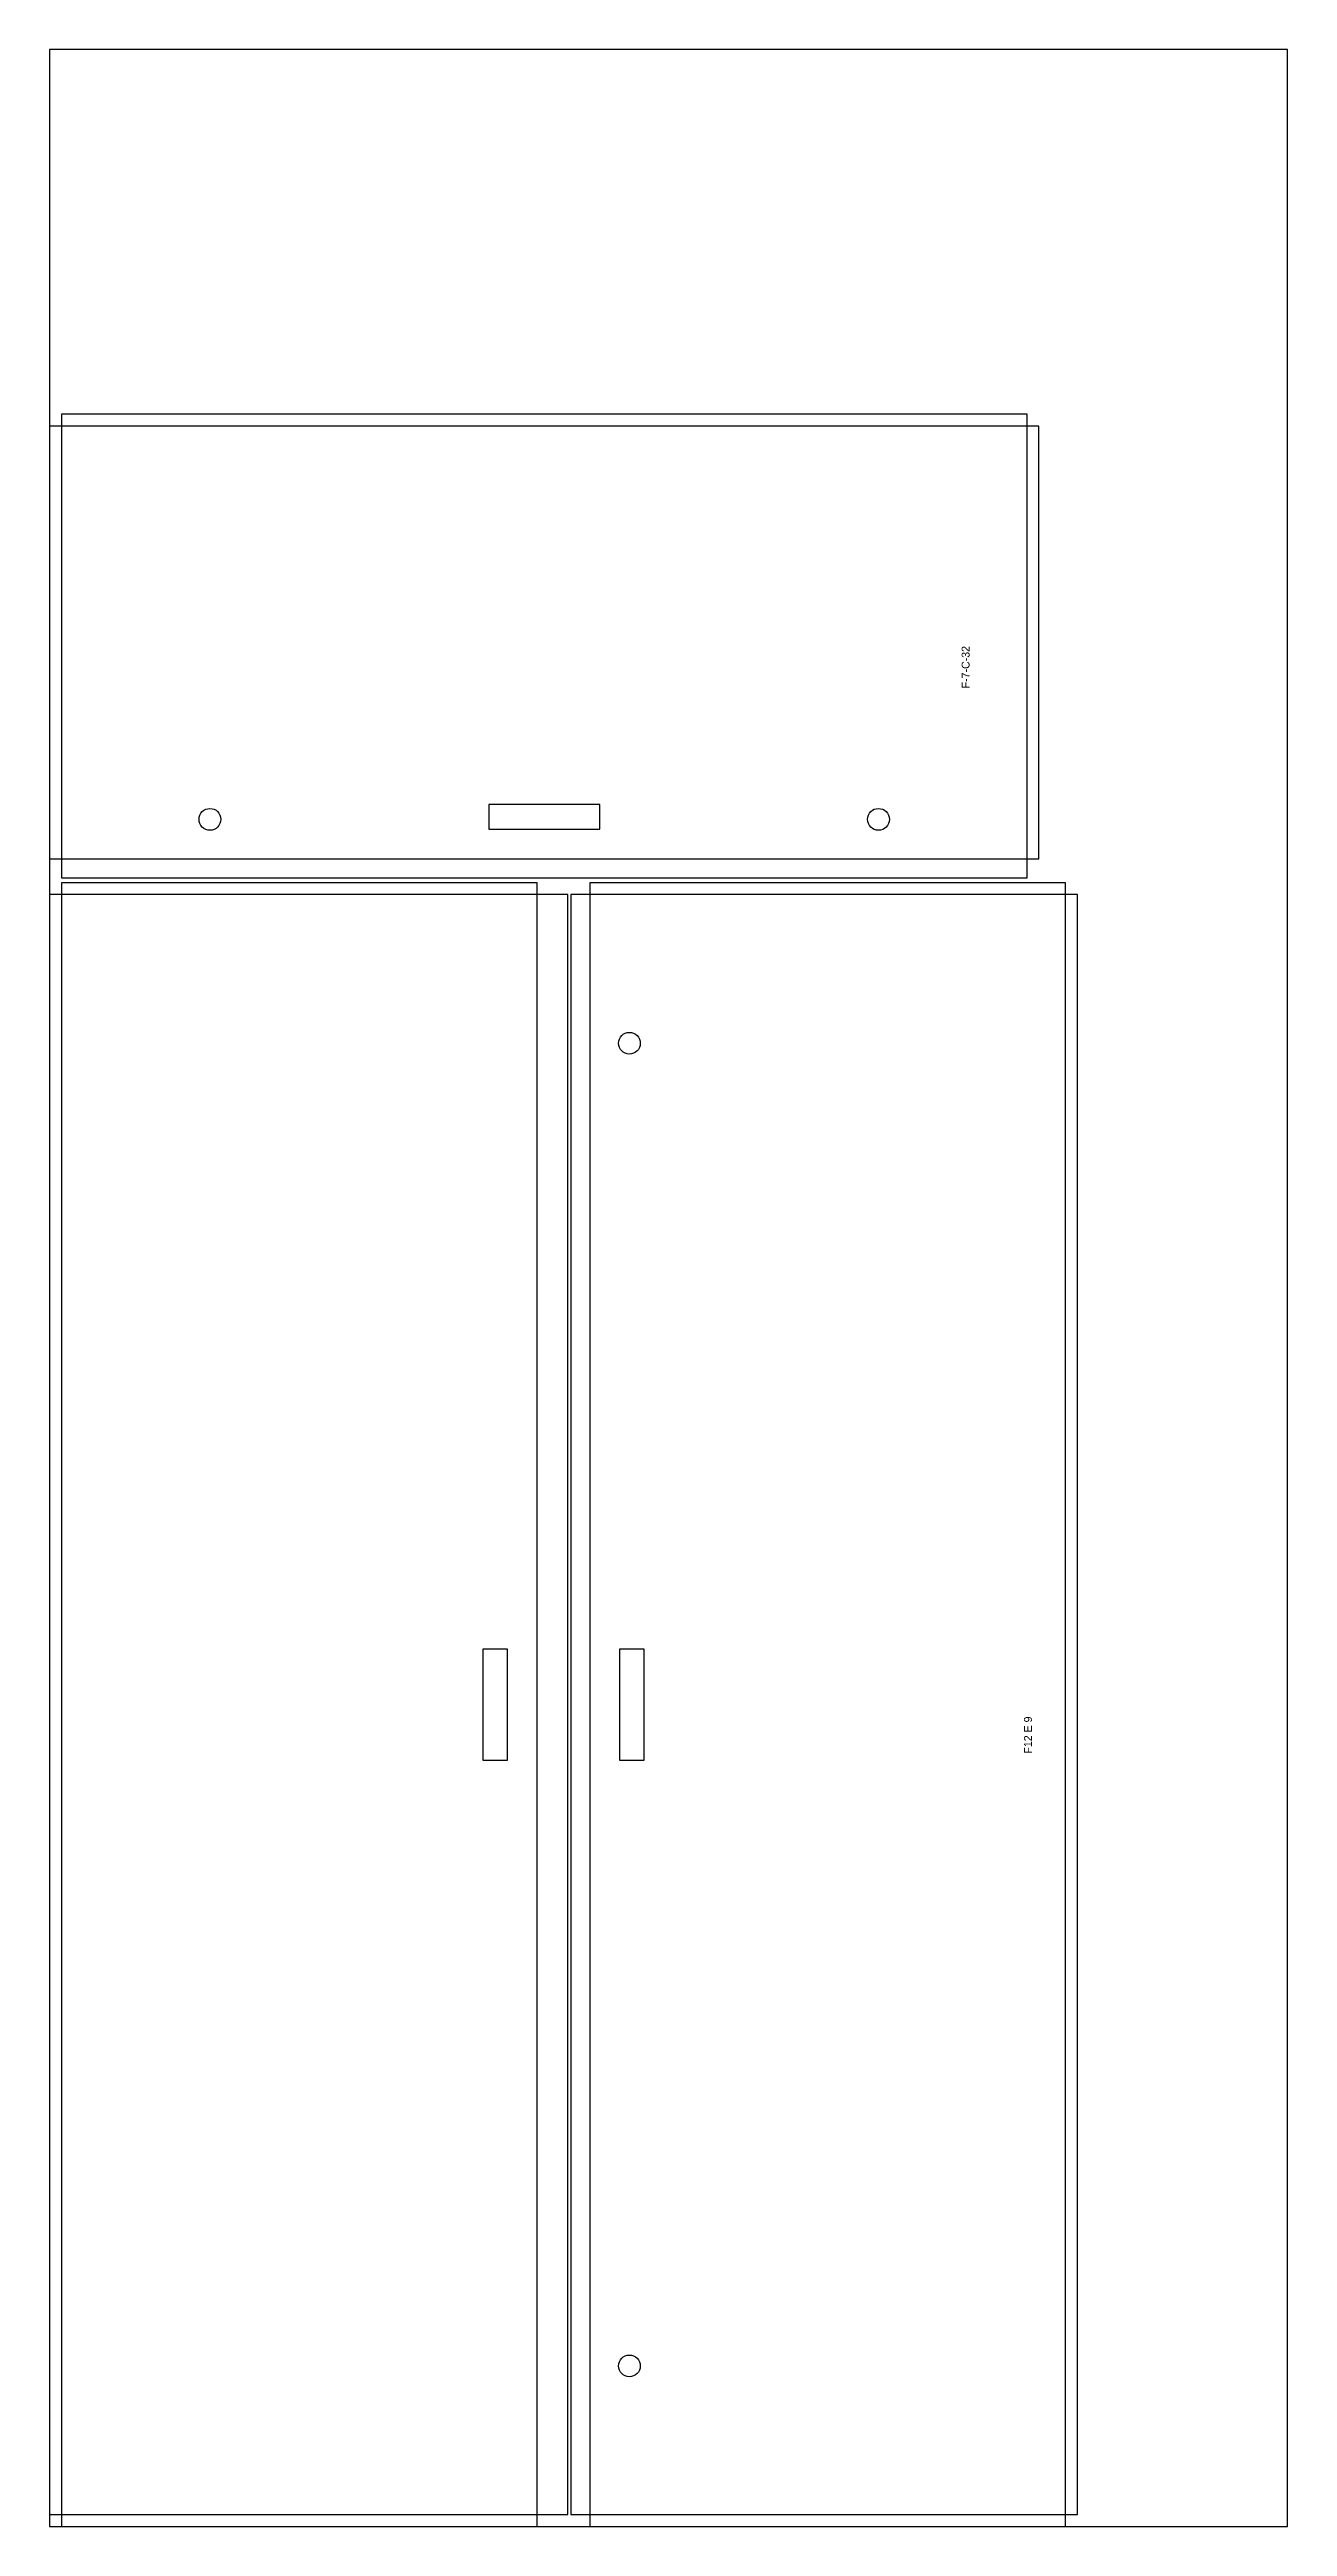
# Model space of a CAD drawing. Header units: metres. Extents: x 0 to 1250, y 0 to 2500.
import ezdxf
from ezdxf.enums import TextEntityAlignment as Align

# ---------------------------------------------------------------- set-up
doc = ezdxf.new("R2010")
doc.units = ezdxf.units.M
for name, color, linetype in [('BIN', 2, 'Continuous'), ('CUT', 4, 'Continuous'), ('DIMENSIONS', 1, 'Continuous')]:
    doc.layers.add(name, color=color, linetype=linetype)

msp = doc.modelspace()

# ---------------------------------------------------------------- linework, layer by layer
at = {"layer": 'BIN'}
msp.add_lwpolyline([(0, 0), (1250, 0), (1250, 2500), (0, 2500), (0, 0)], dxfattribs=at)
at = {"layer": 'CUT'}
for points in [[(987, 1664), (987, 2132), (12, 2132), (12, 1664), (987, 1664)], [(999, 1683), (999, 2120), (0, 2120), (0, 1683), (999, 1683)], [(555.5, 1713), (555.5, 1738), (443.5, 1738), (443.5, 1713), (555.5, 1713)], [(12, 0), (492.5, 0), (492.5, 1659), (12, 1659), (12, 0)], [(545.5, 0), (1026, 0), (1026, 1659), (545.5, 1659), (545.5, 0)], [(0, 12), (523.5, 12), (523.5, 1647), (0, 1647), (0, 12)], [(526.5, 12), (1038, 12), (1038, 1647), (526.5, 1647), (526.5, 12)], [(437.5, 773.5), (462.5, 773.5), (462.5, 885.5), (437.5, 885.5), (437.5, 773.5)], [(575.5, 773.5), (600.5, 773.5), (600.5, 885.5), (575.5, 885.5), (575.5, 773.5)]]:
    msp.add_lwpolyline(points, dxfattribs=at)
for centre in [(162, 1723), (837, 1723), (585.5, 1497), (585.5, 162)]:
    msp.add_circle(centre, 11, dxfattribs=at)

# ---------------------------------------------------------------- texts
at = {"layer": 'DIMENSIONS'}
for s, p in [('F-7-C-32', (925, 1898)), ('F12 E 9', (988, 817.5))]:
    msp.add_text(s, height=8, rotation=90, dxfattribs=at).set_placement(p, align=Align.MIDDLE_RIGHT)

doc.saveas('drawing.dxf')
